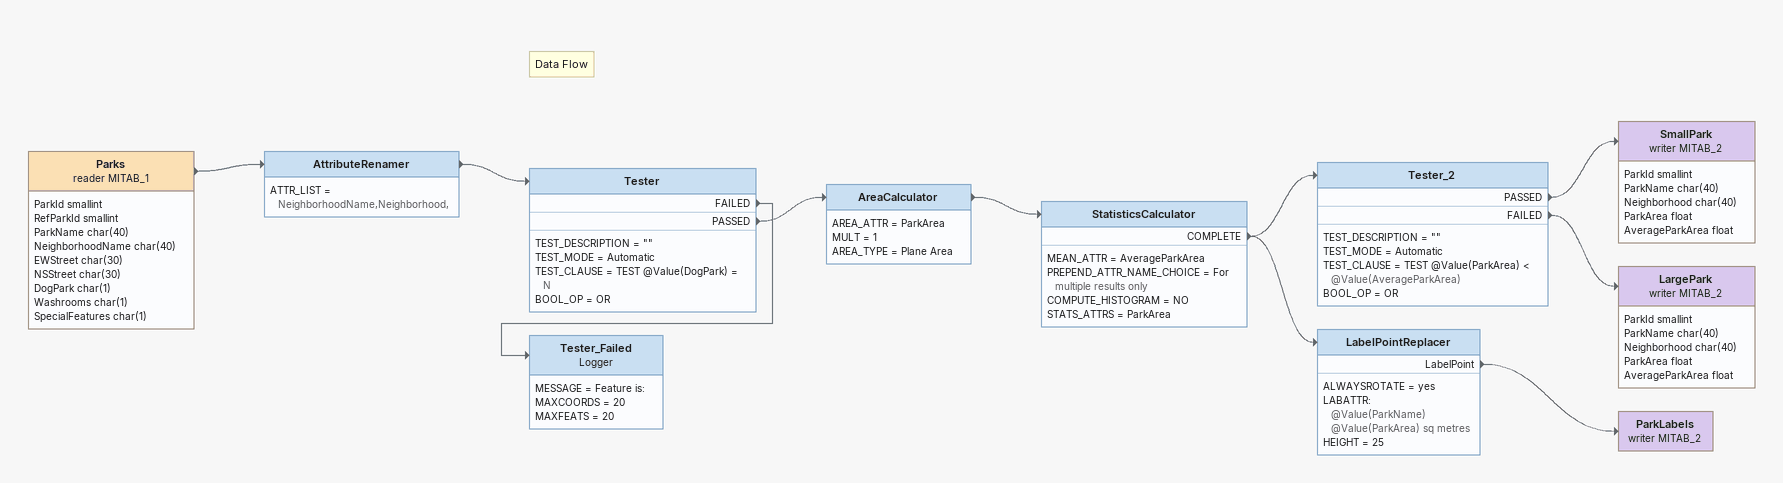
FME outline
Parks (reader MITAB_1)
    attributes: ParkId smallint, RefParkId smallint, ParkName char(40), NeighborhoodName char(40), EWStreet char(30), NSStreet char(30), DogPark char(1), Washrooms char(1), SpecialFeatures char(1)
    -> AttributeRenamer
AttributeRenamer
    ATTR_LIST = NeighborhoodName,Neighborhood,
    -> Tester
Note: Data Flow
Tester
    TEST_DESCRIPTION = ""
    TEST_MODE = Automatic
    TEST_CLAUSE = TEST @Value(DogPark) = N
    BOOL_OP = OR
    FAILED -> Tester_Failed
    PASSED -> AreaCalculator
AreaCalculator
    AREA_ATTR = ParkArea
    MULT = 1
    AREA_TYPE = Plane Area
    -> StatisticsCalculator
StatisticsCalculator
    MEAN_ATTR = AverageParkArea
    PREPEND_ATTR_NAME_CHOICE = For multiple results only
    COMPUTE_HISTOGRAM = NO
    STATS_ATTRS = ParkArea
    COMPLETE -> LabelPointReplacer
    COMPLETE -> Tester_2
Tester_2
    TEST_DESCRIPTION = ""
    TEST_MODE = Automatic
    TEST_CLAUSE = TEST @Value(ParkArea) < @Value(AverageParkArea)
    BOOL_OP = OR
    PASSED -> SmallPark (writer MITAB_2)
    FAILED -> LargePark (writer MITAB_2)
SmallPark (writer MITAB_2)
    attributes: ParkId smallint, ParkName char(40), Neighborhood char(40), ParkArea float, AverageParkArea float
LargePark (writer MITAB_2)
    attributes: ParkId smallint, ParkName char(40), Neighborhood char(40), ParkArea float, AverageParkArea float
LabelPointReplacer
    ALWAYSROTATE = yes
    LABATTR:
      @Value(ParkName)
      @Value(ParkArea) sq metres
    HEIGHT = 25
    LabelPoint -> ParkLabels (writer MITAB_2)
ParkLabels (writer MITAB_2)
Tester_Failed: Logger
    MESSAGE = Feature is:
    MAXCOORDS = 20
    MAXFEATS = 20
